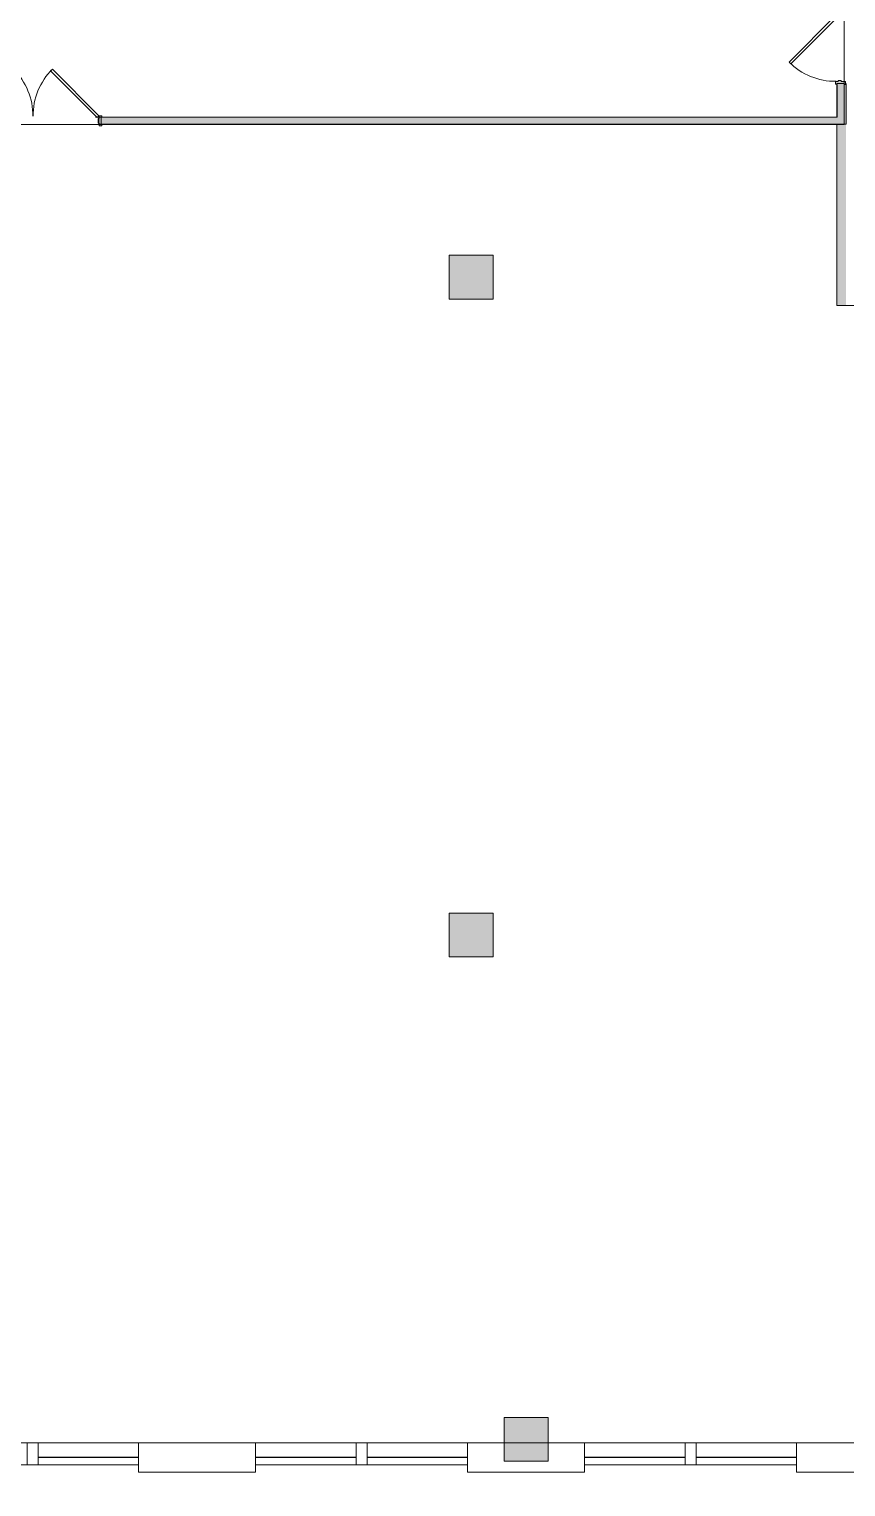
# Model space of a CAD drawing. Header units: inches. Extents: x 0 to 2535, y 0 to 2052.
# Drawn here: x 1559 to 2006, y 4 to 801 of the extents above; entities that cross this region are included whole.
import ezdxf

# ---------------------------------------------------------------- set-up
doc = ezdxf.new("R2010")
doc.units = ezdxf.units.IN
doc.header["$MEASUREMENT"] = 0
for name, color, linetype, lineweight in [('A-DETL', 90, 'Continuous', 9), ('A-DOOR', 31, 'Continuous', 13), ('A-WALL', 113, 'Continuous', 13), ('A-WALL-PATT', 111, 'Continuous', 13), ('B-CL', 7, 'Continuous', 9), ('CORE', 7, 'Continuous', 9), ('I-WALL', 2, 'Continuous', 13), ('S-COLS', 52, 'Continuous', 13), ('Victor Bldg - 7th Floor_LINK_dwg', 8, 'Continuous', 9), ('WINDOWS', 7, 'Continuous', 9)]:
    doc.layers.add(name, color=color, linetype=linetype, lineweight=lineweight)

# ---------------------------------------------------------------- blocks, each defined once
blk = doc.blocks.new('Concrete-Rectangular-Column - 24_ x 24_-6972613-Level 07  POWER _ SIGNAL')
at = {"layer": 'S-COLS', "lineweight": 9}
blk.add_hatch(color=7, dxfattribs=at).paths.add_polyline_path([(12, -12), (12, 12), (-12, 12), (-12, -12)], flags=0)
at = {"layer": 'S-COLS', "color": 8, "lineweight": 20}
for p, q in [((12, 12), (-12, 12)), ((-12, 12), (-12, -12)), ((12, -12), (12, 12)), ((-12, -12), (12, -12))]:
    blk.add_line(p, q, dxfattribs=at)
blk = doc.blocks.new('Door - Single - Solid Door-6976403-Level 07  POWER _ SIGNAL')
at = {"layer": 'A-DOOR'}
h = blk.add_hatch(color=250, dxfattribs=at)
h.paths.add_polyline_path([(23.62, 1.91), (23.62, 2.66), (22.12, 2.66), (22.12, 0.16), (21.62, 0.16), (21.62, -1.34), (22.12, -1.34), (22.12, -2.84), (23.62, -2.84), (23.62, -2.09), (23.24, -2.09), (23.24, 1.91)], flags=0)
h.paths.add_polyline_path([(-13.63, 0.16), (-14.13, 0.16), (-14.13, 2.66), (-15.63, 2.66), (-15.63, 1.91), (-15.26, 1.91), (-15.26, -2.09), (-15.63, -2.09), (-15.63, -2.84), (-14.13, -2.84), (-14.13, -1.34), (-13.63, -1.34)], flags=0)
at = {"layer": 'A-DOOR', "color": 8, "lineweight": 20}
for p, q in [((-15.63, 2.66), (-14.13, 2.66)), ((-15.63, 1.91), (-15.63, 2.66)), ((-14.13, 2.66), (-14.13, 0.16)), ((-14.13, 0.16), (-13.63, 0.16)), ((-13.63, 0.16), (-13.63, -1.34)), ((21.62, 0.16), (22.12, 0.16)), ((21.62, -1.34), (21.62, 0.16)), ((22.12, 2.66), (23.62, 2.66)), ((22.12, 0.16), (22.12, 2.66)), ((23.62, 2.66), (23.62, 1.91)), ((-15.63, -2.84), (-15.63, -2.09)), ((-14.13, -2.84), (-15.63, -2.84)), ((-14.13, -1.34), (-14.13, -2.84)), ((-13.63, -1.34), (-14.13, -1.34)), ((-13.03, -1.87), (-14.01, -2.84)), ((-14.01, -2.84), (11.45, -28.29)), ((12.42, -27.32), (-13.03, -1.87)), ((22.12, -1.34), (21.62, -1.34)), ((22.12, -2.84), (22.12, -1.34)), ((23.62, -2.84), (22.12, -2.84)), ((23.62, -2.09), (23.62, -2.84)), ((11.45, -28.29), (12.42, -27.32))]:
    blk.add_line(p, q, dxfattribs=at)
at = {"layer": 'A-DOOR', "lineweight": 9}
blk.add_arc((-14.01, -2.84), 36, 315, 0.5, dxfattribs=at)
blk = doc.blocks.new('Door - Double - Solid-6976491-Level 07  POWER _ SIGNAL')
at = {"layer": 'A-DOOR'}
h = blk.add_hatch(color=250, dxfattribs=at)
h.paths.add_polyline_path([(35.31, -2.66), (35.68, -2.66), (35.68, -1.91), (35.31, -1.91), (35.31, 2.09), (35.68, 2.09), (35.68, 2.84), (34.18, 2.84), (34.18, 1.34), (33.68, 1.34), (33.68, -1.16), (34.18, -1.16), (34.18, -2.66)], flags=0)
h.paths.add_polyline_path([(-39.69, -2.66), (-38.19, -2.66), (-38.19, -1.16), (-37.69, -1.16), (-37.69, 1.34), (-38.19, 1.34), (-38.19, 2.84), (-39.69, 2.84), (-39.69, 2.09), (-39.32, 2.09), (-39.32, -1.91), (-39.69, -1.91)], flags=0)
at = {"layer": 'A-DOOR', "color": 8, "lineweight": 20}
for p, q in [((-38.06, 2.84), (-12.61, 28.29)), ((-11.64, 27.32), (-37.09, 1.87)), ((-12.61, 28.29), (-11.64, 27.32)), ((8.6, 28.29), (7.63, 27.32)), ((7.63, 27.32), (33.08, 1.87)), ((34.05, 2.84), (8.6, 28.29)), ((-39.69, 2.84), (-39.69, 2.09)), ((-38.19, 2.84), (-39.69, 2.84)), ((-38.19, 1.34), (-38.19, 2.84)), ((-37.69, 1.34), (-38.19, 1.34)), ((-37.09, 1.87), (-38.06, 2.84)), ((-37.69, -1.16), (-37.69, 1.34)), ((33.08, 1.87), (34.05, 2.84)), ((34.18, 1.34), (33.68, 1.34)), ((33.68, 1.34), (33.68, -1.16)), ((35.68, 2.84), (34.18, 2.84)), ((34.18, 2.84), (34.18, 1.34)), ((35.68, 2.09), (35.68, 2.84)), ((-39.69, -1.91), (-39.69, -2.66)), ((-39.69, -2.66), (-38.19, -2.66)), ((-38.19, -2.66), (-38.19, -1.16)), ((-38.19, -1.16), (-37.69, -1.16)), ((33.68, -1.16), (34.18, -1.16)), ((34.18, -1.16), (34.18, -2.66)), ((34.18, -2.66), (35.68, -2.66)), ((35.68, -2.66), (35.68, -1.91))]:
    blk.add_line(p, q, dxfattribs=at)
at = {"layer": 'A-DOOR', "lineweight": 9}
for centre, start, end in [((-38.06, 2.84), 359.5, 45), ((34.05, 2.84), 135, 180.5)]:
    blk.add_arc(centre, 36, start, end, dxfattribs=at)
blk = doc.blocks.new('Victor Bldg - 7th Floor_LINK_dwg-6972240-Level 07  POWER _ SIGNAL')
at = {"layer": 'B-CL'}
for p, q in [((1819, 17.5), (1819, 41.5)), ((1843, 41.5), (1843, 17.5))]:
    blk.add_line(p, q, dxfattribs=at)
at = {"layer": 'B-CL', "flags": 128}
for points in [[(1789, 677.5), (1813, 677.5), (1813, 653.5), (1789, 653.5)], [(1789, 317.5), (1813, 317.5), (1813, 293.5), (1789, 293.5)]]:
    blk.add_lwpolyline(points, close=True, dxfattribs=at)
at = {"layer": 'CORE'}
for p, q in [((1595.44, 752.96), (1596.22, 752.96)), ((1596.41, 752.96), (1597.19, 752.96)), ((1819, 41.5), (1843, 41.5)), ((1843, 17.5), (1819, 17.5))]:
    blk.add_line(p, q, dxfattribs=at)
at = {"layer": 'CORE', "flags": 128}
for points in [[(2001.2, 770.99), (2001.2, 752.96), (1597.19, 752.96), (1597.19, 749.21), (2006.07, 749.21), (2006.07, 771.47)], [(1819, 27.5), (1799, 27.5), (1799, 11.5), (1863, 11.5), (1863, 27.5), (1843, 27.5)]]:
    blk.add_lwpolyline(points, dxfattribs=at)
for points in [[(1683, 11.5), (1683, 27.5), (1619, 27.5), (1619, 11.5)], [(1979, 11.5), (1979, 27.5), (2059, 27.5), (2059, 19.5), (2103, 19.5), (2103, 3.5), (2043, 3.5), (2043, 11.5)]]:
    blk.add_lwpolyline(points, close=True, dxfattribs=at)
at = {"layer": 'WINDOWS'}
for p, q in [((1503, 27.5), (1619, 27.5)), ((1683, 27.5), (1799, 27.5)), ((1863, 27.5), (1979, 27.5)), ((1564, 19.75), (1619, 19.75)), ((1564, 19.5), (1619, 19.5)), ((1683, 19.75), (1738, 19.75)), ((1683, 19.5), (1738, 19.5)), ((1744, 19.75), (1799, 19.75)), ((1744, 19.5), (1799, 19.5)), ((1863, 19.75), (1918, 19.75)), ((1863, 19.5), (1918, 19.5)), ((1924, 19.75), (1979, 19.75)), ((1924, 19.5), (1979, 19.5)), ((1503, 15.5), (1619, 15.5)), ((1683, 15.5), (1799, 15.5)), ((1863, 15.5), (1979, 15.5))]:
    blk.add_line(p, q, dxfattribs=at)
at = {"layer": 'WINDOWS', "flags": 128}
for points in [[(1564, 27.5), (1564, 15.5), (1558, 15.5), (1558, 27.5)], [(1744, 27.5), (1744, 15.5), (1738, 15.5), (1738, 27.5)], [(1924, 27.5), (1924, 15.5), (1918, 15.5), (1918, 27.5)]]:
    blk.add_lwpolyline(points, close=True, dxfattribs=at)

msp = doc.modelspace()

# ---------------------------------------------------------------- hatches: boundary and pattern name
at = {"layer": 'A-WALL-PATT', "lineweight": 9}
h = msp.add_hatch(color=7, dxfattribs=at)
h.paths.add_polyline_path([(2005.07, 770.9), (2005.05, 771.4), (2001.07, 771.4), (2001.07, 770.9), (2003.32, 770.9)], flags=0)
h.paths.add_polyline_path([(2005.07, 809.9), (2005.07, 812.94), (2001.07, 812.94), (2001.07, 809.9), (2005, 809.9)], flags=0)
msp.add_hatch(color=7, dxfattribs=at).paths.add_polyline_path([(2001.04, 649.96), (2006.04, 649.96), (2006.04, 770.9), (2001.04, 770.9), (2001.04, 654.96)], flags=0)
h = msp.add_hatch(color=7, dxfattribs=at)
h.paths.add_polyline_path([(1616.06, 749.08), (2001.04, 749.08), (2001.04, 753.08), (1598.54, 753.08), (1598.54, 749.08)], flags=0)
h.paths.add_polyline_path([(1267.5, 749.08), (1523.92, 749.08), (1523.92, 753.08), (742.06, 753.08), (742.06, 749.08), (1093.22, 749.08)], flags=0)

# ---------------------------------------------------------------- linework, layer by layer
at = {"layer": 'A-DETL'}
for p, q in [((2005, 817.94), (2005, 749.08)), ((2005, 749.08), (742.06, 749.08)), ((1093, 27.5), (2059, 27.5))]:
    msp.add_line(p, q, dxfattribs=at)
at = {"layer": 'A-WALL', "color": 8, "lineweight": 20}
for p, q in [((2001.07, 771.4), (2001.07, 770.9)), ((2005.07, 771.4), (2001.07, 771.4)), ((2005.07, 770.9), (2005.07, 771.4)), ((2001.04, 753.08), (1598.54, 753.08)), ((1598.54, 753.08), (1598.54, 749.08)), ((1598.54, 749.08), (2001.04, 749.08))]:
    msp.add_line(p, q, dxfattribs=at)
at = {"layer": 'I-WALL', "color": 8, "lineweight": 20}
for p, q in [((2001.04, 770.9), (2001.04, 753.08)), ((2001.07, 770.9), (2001.04, 770.9)), ((2006.04, 770.9), (2005.07, 770.9)), ((2001.04, 749.08), (2001.04, 649.96)), ((2001.04, 649.96), (2510.91, 649.96))]:
    msp.add_line(p, q, dxfattribs=at)

# ---------------------------------------------------------------- block references
at = {"layer": 'A-DOOR', "rotation": 270}
msp.add_blockref('Door - Single - Solid Door-6976403-Level 07  POWER _ SIGNAL', (2003.16, 794.64), dxfattribs=at)
at = {"layer": 'A-DOOR'}
msp.add_blockref('Door - Double - Solid-6976491-Level 07  POWER _ SIGNAL', (1563.23, 751), dxfattribs=at)
at = {"layer": 'S-COLS', "lineweight": 9}
for p in [(1801, 665.5), (1801, 305.5), (1831, 29.5)]:
    msp.add_blockref('Concrete-Rectangular-Column - 24_ x 24_-6972613-Level 07  POWER _ SIGNAL', p, dxfattribs=at)
at = {"layer": 'Victor Bldg - 7th Floor_LINK_dwg', "color": 7}
msp.add_blockref('Victor Bldg - 7th Floor_LINK_dwg-6972240-Level 07  POWER _ SIGNAL', (0, 0), dxfattribs=at)

doc.saveas('drawing.dxf')
